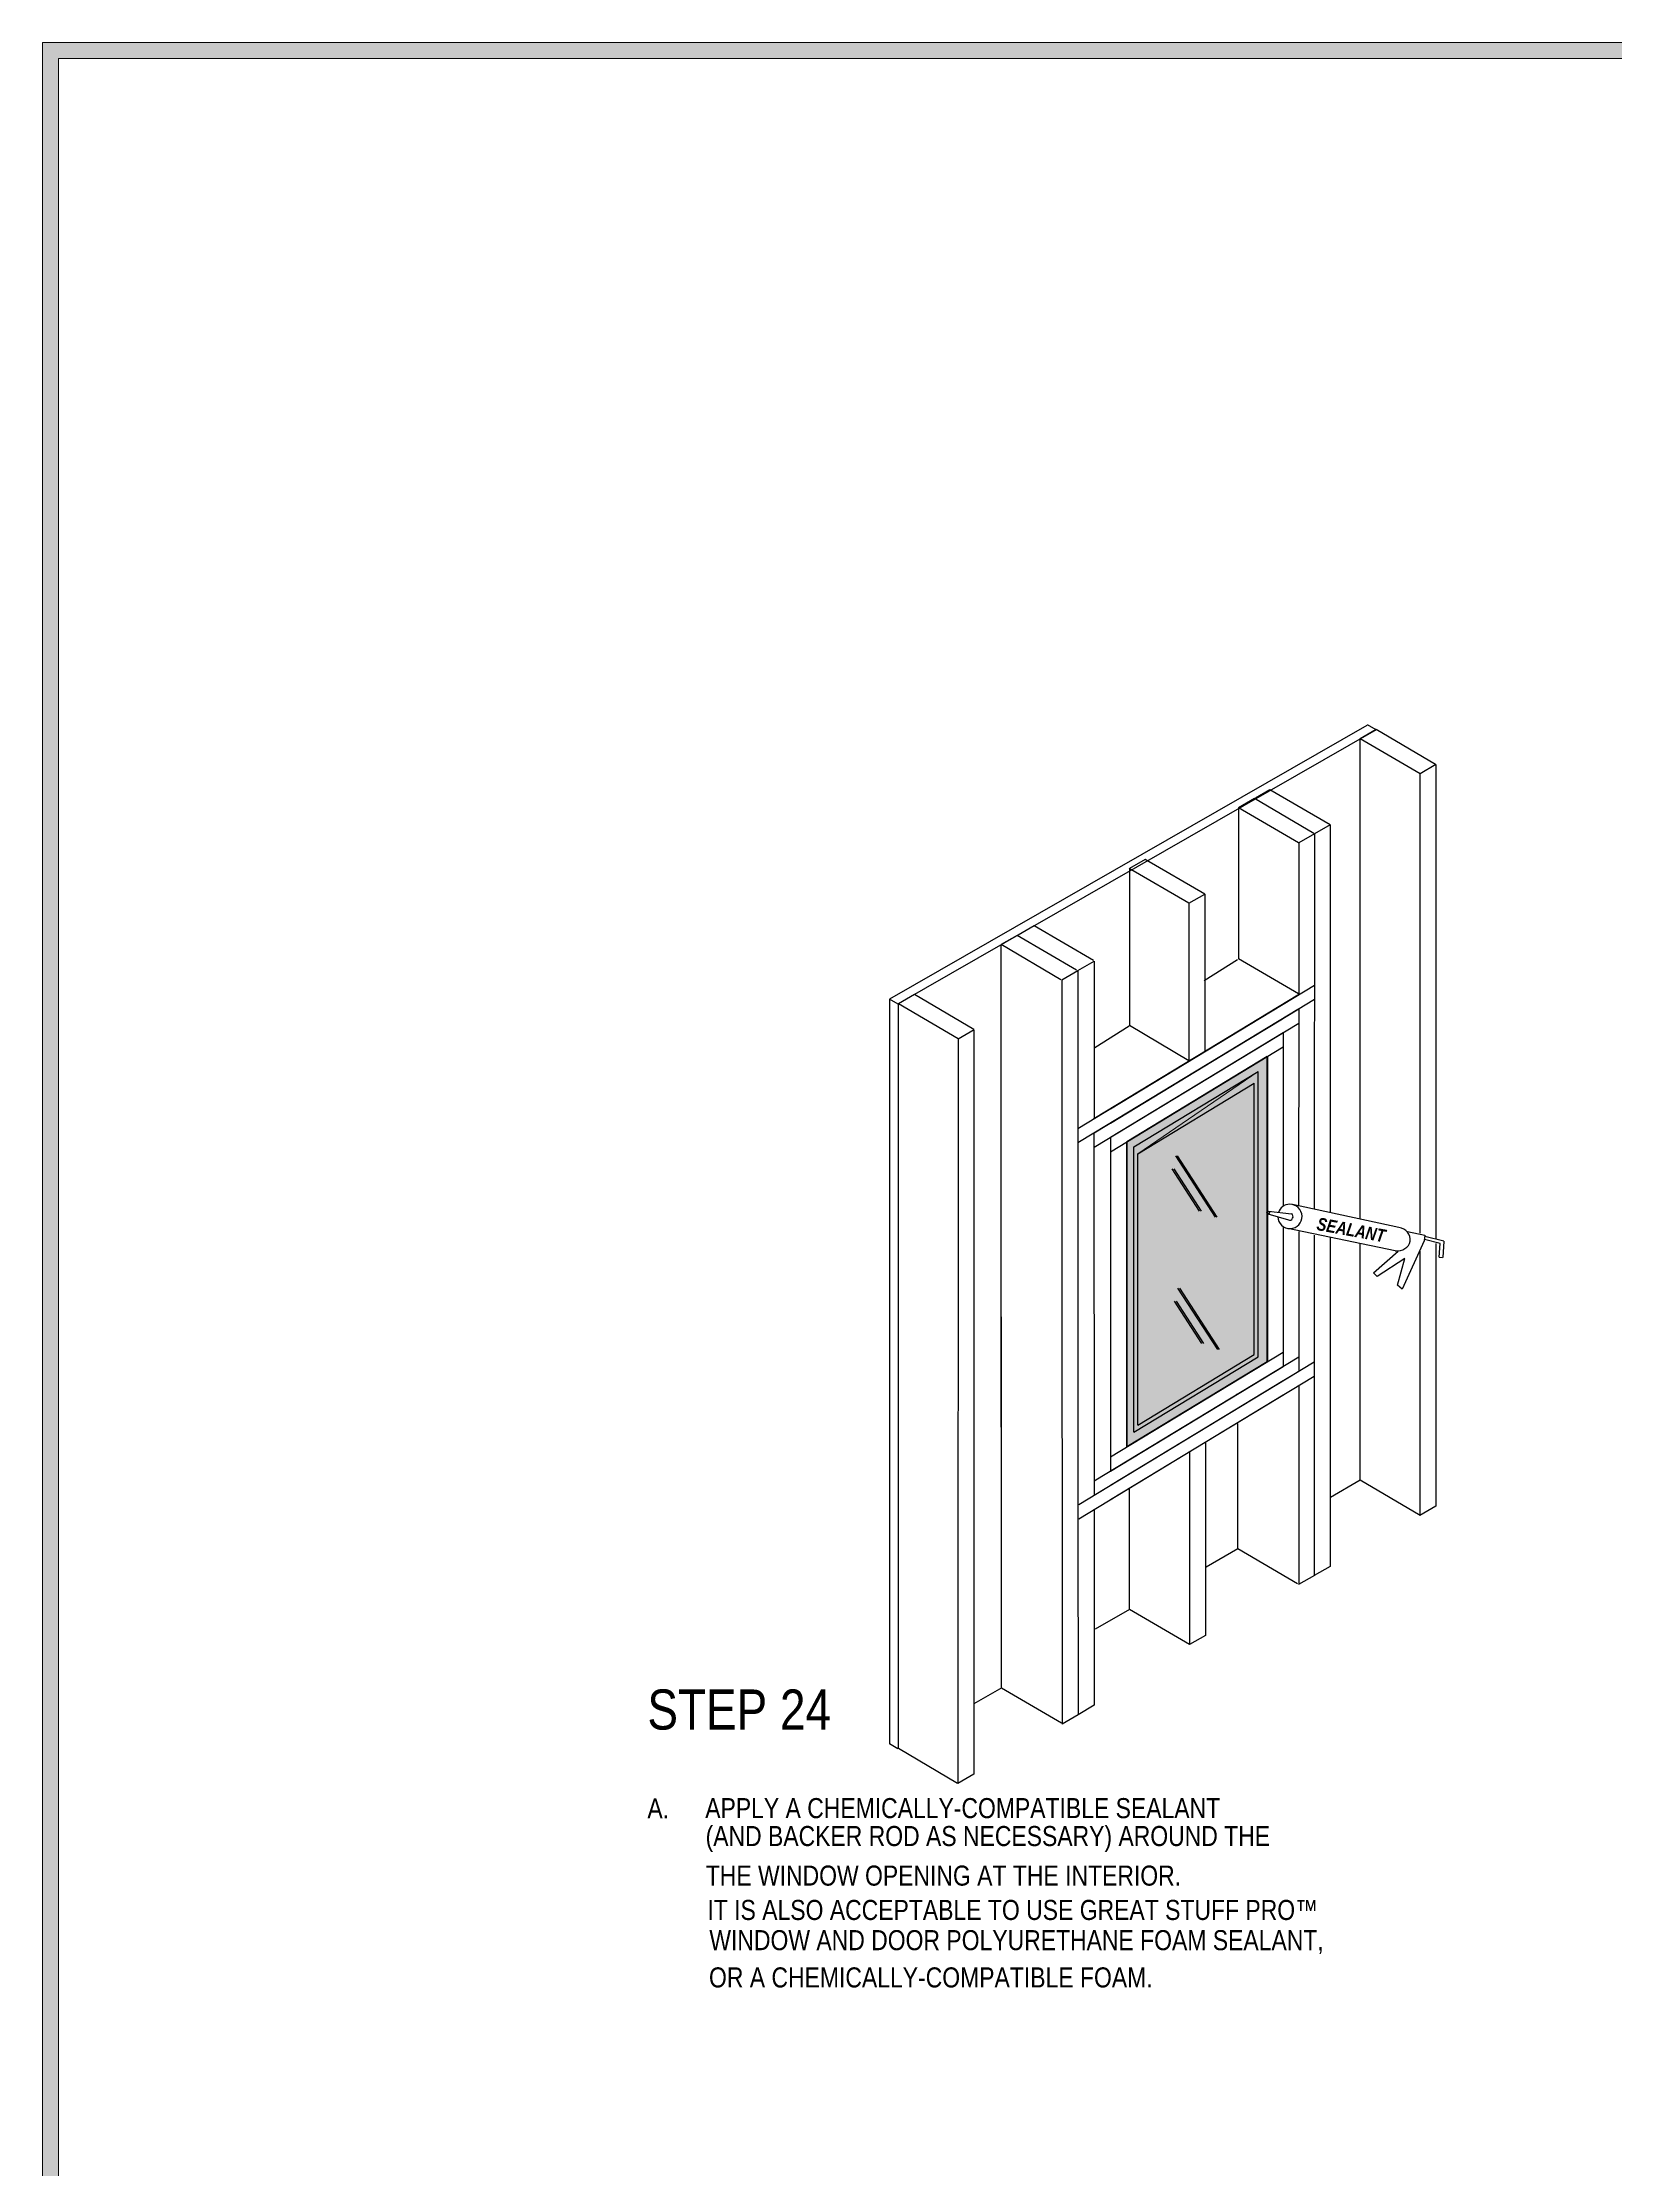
# Model space of a CAD drawing. Extents: x -1337 to 5791, y -3809 to 1769.
# Drawn here: x 2542 to 3426, y -2430 to -1236 of the extents above; entities that cross this region are included whole.
import ezdxf

# ---------------------------------------------------------------- set-up
doc = ezdxf.new("R2010")
doc.units = 0
doc.header["$MEASUREMENT"] = 0
for name, color, linetype, lineweight in [('.ATI-TEXT', 7, 'Continuous', 0), ('G-ANNO-TTLB', 7, 'Continuous', 0), ('T', 7, 'Continuous', 0), ('TYVEK', 7, 'Continuous', 0), ('X-REF - TRACED', 7, 'Continuous', 0)]:
    doc.layers.add(name, color=color, linetype=linetype, lineweight=lineweight)

# ---------------------------------------------------------------- blocks, each defined once
blk = doc.blocks.new('Block_65')
at = {"layer": '.ATI-TEXT', "char_height": 0.2, "attachment_point": 7}
for s, insert in [('\\C18;\\c0;\\FArial Narrow|b0|i0|c1;\\H11.249999;\\W1.000000;A.', (2882.3, -2233.1)), ('\\C18;\\c0;\\FArial Narrow|b0|i0|c1;\\H11.249999;\\W1.000000;APPLY A CHEMICALLY-COMPATIBLE SEALANT', (2914.8, -2233.1)), ('\\C18;\\c0;\\FArial Narrow|b0|i0|c1;\\H11.249999;\\W1.000000;(AND BACKER ROD AS NECESSARY) AROUND THE ', (2915, -2252)), ('\\C18;\\c0;\\FArial Narrow|b0|i0|c1;\\H11.249999;\\W1.000000;THE WINDOW OPENING AT THE INTERIOR.', (2915.1, -2271)), ('\\C18;\\c0;\\FArial Narrow|b0|i0|c1;\\H11.253398;\\W1.000000;IT IS ALSO ACCEPTABLE TO USE GREAT STUFF PRO™', (2916, -2290.3)), ('\\C18;\\c0;\\FArial Narrow|b0|i0|c1;\\H11.253398;\\W1.000000;WINDOW AND DOOR POLYURETHANE FOAM SEALANT, ', (2917.1, -2309.2)), ('\\C18;\\c0;\\FArial Narrow|b0|i0|c1;\\H11.253398;\\W1.000000;OR A CHEMICALLY-COMPATIBLE FOAM.', (2916.9, -2328.2))]:
    blk.add_mtext(s, dxfattribs=dict(at, insert=insert))
blk = doc.blocks.new('Block_614')
at = {"layer": 'TYVEK', "color": 33, "lineweight": 25, "true_color": 0xcc9966}
for p, q in [((3316.4, -1646.4), (3282.7, -1626.7)), ((3316.4, -2062.9), (3282.7, -2043.2))]:
    blk.add_line(p, q, dxfattribs=at)
blk = doc.blocks.new('Block_615')
at = {"layer": 'TYVEK', "color": 33, "lineweight": 25, "true_color": 0xcc9966}
for points in [[(3231.4, -2092)], [(3248.2, -2101.7)]]:
    blk.add_lwpolyline(points, dxfattribs=at)
blk = doc.blocks.new('Block_616')
at = {"layer": 'TYVEK', "color": 33, "lineweight": 25, "true_color": 0xcc9966}
for points in [[(3231.4, -2000.4)], [(3231.4, -2092)]]:
    blk.add_lwpolyline(points, dxfattribs=at)
blk = doc.blocks.new('Block_617')
at = {"layer": 'TYVEK', "color": 33, "lineweight": 25, "true_color": 0xcc9966}
blk.add_line((3056.9, -1795.2), (3065.9, -1790), dxfattribs=at)
blk.add_lwpolyline([(3049.1, -1780.3)], dxfattribs=at)
blk = doc.blocks.new('Block_618')
at = {"layer": 'TYVEK', "color": 33, "lineweight": 25, "true_color": 0xcc9966}
for points in [[(3116.7, -1741.8)], [(3133.3, -1751.6)]]:
    blk.add_lwpolyline(points, dxfattribs=at)
blk = doc.blocks.new('Block_619')
at = {"layer": 'TYVEK', "color": 33, "lineweight": 25, "true_color": 0xcc9966}
for p, q in [((3195.1, -1762.4), (3213.9, -1750.7)), ((3133.6, -1800), (3152.9, -1787.9))]:
    blk.add_line(p, q, dxfattribs=at)
blk = doc.blocks.new('Block_620')
at = {"layer": 'TYVEK', "color": 33, "lineweight": 25, "true_color": 0xcc9966}
blk.add_line((3124.1, -1756.9), (3133.3, -1751.6), dxfattribs=at)
for points in [[(3116.7, -1741.8)], [(3107.5, -1747.1)]]:
    blk.add_lwpolyline(points, dxfattribs=at)
blk = doc.blocks.new('Block_621')
at = {"layer": 'TYVEK', "color": 33, "lineweight": 25, "true_color": 0xcc9966}
for points in [[(3107.3, -1747.2)], [(3124.1, -1756.9)]]:
    blk.add_lwpolyline(points, dxfattribs=at)
blk = doc.blocks.new('Block_622')
at = {"layer": 'TYVEK', "color": 2, "lineweight": 25, "true_color": 0xffff00}
for points in [[(3082.8, -2177.4)], [(3065.7, -2187.3)]]:
    blk.add_lwpolyline(points, dxfattribs=at)
blk = doc.blocks.new('Block_623')
at = {"layer": 'TYVEK', "color": 3, "lineweight": 25, "true_color": 0x00ff00}
for points in [[(3225.5, -1896.8)], [(3155.5, -1939.2)]]:
    blk.add_lwpolyline(points, dxfattribs=at)
blk = doc.blocks.new('Block_624')
at = {"layer": 'TYVEK', "color": 3, "lineweight": 25, "true_color": 0x00ff00}
for p, q in [((3223.2, -1972.5), (3223.2, -1820.2)), ((3157.8, -2012.2), (3157.8, -1859.8))]:
    blk.add_line(p, q, dxfattribs=at)
blk = doc.blocks.new('Block_625')
at = {"layer": 'TYVEK', "color": 33, "lineweight": 25, "true_color": 0xcc9966}
blk.add_line((3115.1, -1762.1), (3124.1, -1756.9), dxfattribs=at)
blk.add_lwpolyline([(3107.3, -1747.2)], dxfattribs=at)
blk = doc.blocks.new('Block_626')
at = {"layer": 'TYVEK', "color": 33, "lineweight": 25, "true_color": 0xcc9966}
for points in [[(3171.5, -2036.4)], [(3171.5, -2126.6)]]:
    blk.add_lwpolyline(points, dxfattribs=at)
blk = doc.blocks.new('Block_627')
at = {"layer": 'TYVEK', "color": 33, "lineweight": 25, "true_color": 0xcc9966}
for points in [[(3171.5, -2126.6)], [(3186.9, -2135.5)]]:
    blk.add_lwpolyline(points, dxfattribs=at)
blk = doc.blocks.new('Block_628')
at = {"layer": 'TYVEK', "color": 33, "lineweight": 25, "true_color": 0xcc9966}
for points in [[(3299.5, -2053.2)], [(3316.3, -2062.9)]]:
    blk.add_lwpolyline(points, dxfattribs=at)
blk = doc.blocks.new('Block_629')
at = {"layer": 'TYVEK', "color": 33, "lineweight": 25, "true_color": 0xcc9966}
for points in [[(3299.5, -2053.2)], [(3316.3, -2062.9)]]:
    blk.add_lwpolyline(points, dxfattribs=at)
blk = doc.blocks.new('Block_630')
at = {"layer": 'TYVEK', "color": 33, "lineweight": 25, "true_color": 0xcc9966}
for points in [[(3299.5, -1934.7)], [(3299.5, -2053.2)]]:
    blk.add_lwpolyline(points, dxfattribs=at)
blk = doc.blocks.new('Block_631')
at = {"layer": 'TYVEK', "color": 33, "lineweight": 25, "true_color": 0xcc9966}
for p, q in [((3056.9, -1795.2), (3023.3, -1775.5)), ((3056.5, -2213.4), (3023.3, -2193.9))]:
    blk.add_line(p, q, dxfattribs=at)
blk = doc.blocks.new('Block_632')
at = {"layer": 'TYVEK', "color": 33, "lineweight": 25, "true_color": 0xcc9966}
for p, q in [((3114.6, -1762), (3081, -1742.3)), ((3247.6, -2101.4), (3214, -2081.7)), ((3186.8, -2135.5), (3153.2, -2115.8)), ((3114.9, -2179.6), (3081.3, -2159.9))]:
    blk.add_line(p, q, dxfattribs=at)

msp = doc.modelspace()

# ---------------------------------------------------------------- hatches: boundary and pattern name
at = {"layer": 'G-ANNO-TTLB', "true_color": 0xff00ff, "transparency": 33554687}
h = msp.add_hatch(color=6, dxfattribs=at)
edge = h.paths.add_edge_path()
edge.add_spline(control_points=[(5472, -3692.6), (5472, -3692.6), (2542.5, -3692.6), (2542.5, -3692.6), (2542.5, -3692.6), (2542.5, -1235.6), (2542.5, -1235.6), (2542.5, -1235.6), (5472, -1235.6), (5472, -1235.6), (5472, -1235.6), (5472, -3692.6), (5472, -3692.6)], knot_values=[0, 0, 0, 0, 1, 1, 1, 2, 2, 2, 3, 3, 3, 4, 4, 4, 4], degree=3, periodic=0)
edge = h.paths.add_edge_path()
edge.add_spline(control_points=[(2551.5, -1244.6), (2551.5, -1244.6), (2551.5, -3683.6), (2551.5, -3683.6), (2551.5, -3683.6), (5463, -3683.6), (5463, -3683.6), (5463, -3683.6), (5463, -1244.6), (5463, -1244.6), (5463, -1244.6), (2551.5, -1244.6), (2551.5, -1244.6)], knot_values=[0, 0, 0, 0, 1, 1, 1, 2, 2, 2, 3, 3, 3, 4, 4, 4, 4], degree=3, periodic=0)
edge.add_line((2551.5, -1244.6), (2551.5, -1244.6))
at = {"layer": 'TYVEK', "true_color": 0x848484, "transparency": 33554457}
for points in [[(3230.8, -1805.2), (3151.9, -1853), (3151.9, -2024.4), (3230.8, -1976.6), (3230.8, -1805.2)], [(3221.1, -1973.8), (3157.8, -2012.2), (3157.8, -1859.8), (3225.5, -1813.5), (3225.5, -1973.8)]]:
    msp.add_hatch(color=252, dxfattribs=at).paths.add_polyline_path(points)

# ---------------------------------------------------------------- linework, layer by layer
at = {"layer": 'G-ANNO-TTLB', "color": 6, "lineweight": 9, "true_color": 0xff00ff}
for p, q in [((2542.5, -1235.6), (2542.5, -3692.6)), ((2551.5, -1244.6), (2551.5, -3683.6)), ((2551.5, -3683.6), (2551.5, -1244.6))]:
    msp.add_line(p, q, dxfattribs=at)
at = {"layer": 'G-ANNO-TTLB'}
for points in [[(5472, -3692.6), (5472, -3692.6), (2542.5, -3692.6), (2542.5, -3692.6), (2542.5, -3692.6), (2542.5, -1235.6), (2542.5, -1235.6), (2542.5, -1235.6), (5472, -1235.6), (5472, -1235.6), (5472, -1235.6), (5472, -3692.6), (5472, -3692.6)], [(2551.5, -1244.6), (2551.5, -1244.6), (2551.5, -3683.6), (2551.5, -3683.6), (2551.5, -3683.6), (5463, -3683.6), (5463, -3683.6), (5463, -3683.6), (5463, -1244.6), (5463, -1244.6), (5463, -1244.6), (2551.5, -1244.6), (2551.5, -1244.6)]]:
    msp.add_open_spline(points, degree=3, knots=[0, 0, 0, 0, 1, 1, 1, 2, 2, 2, 3, 3, 3, 4, 4, 4, 4], dxfattribs=at)
at = {"layer": 'T', "color": 252, "lineweight": 25, "true_color": 0x848484}
for p, q in [((3178.9, -1861), (3201.3, -1895.4)), ((3192.5, -1892), (3177.1, -1868.2)), ((3180.2, -1935.3), (3202.5, -1969.7)), ((3193.8, -1966.3), (3178.4, -1942.5))]:
    msp.add_line(p, q, dxfattribs=at)
at = {"layer": 'TYVEK', "color": 18, "lineweight": 25, "true_color": 0x000000}
for p, q in [((3286.5, -1619.2), (3018.3, -1772.9)), ((3018.3, -1772.9), (3018.3, -2191.3))]:
    msp.add_line(p, q, dxfattribs=at)
at = {"layer": 'TYVEK', "color": 2, "lineweight": 25, "true_color": 0xffff00}
for p, q in [((3291.7, -1621.6), (3023.1, -1775.6)), ((3291.7, -1621.6), (3286.9, -1618.8)), ((3023.1, -1775.7), (3018.3, -1772.9)), ((3282.7, -2043.2), (3266.1, -2052.9)), ((3214, -2081.7), (3196.2, -2091.9)), ((3153.2, -2115.8), (3133.8, -2126.8)), ((3081.4, -2159.7), (3065.7, -2168.7)), ((3022.9, -2194), (3018.3, -2191.3))]:
    msp.add_line(p, q, dxfattribs=at)
at = {"layer": 'TYVEK', "color": 33, "lineweight": 25, "true_color": 0xcc9966}
for p, q in [((3291.7, -1621.5), (3282.7, -1626.7)), ((3325.1, -1641.1), (3291.7, -1621.5)), ((3325.1, -1641.1), (3291.7, -1621.5)), ((3282.7, -1896.2), (3282.7, -1626.8)), ((3316.3, -1646.4), (3316.3, -1904.4)), ((3325.3, -1641.2), (3316.4, -1646.3)), ((3325.3, -1641.2), (3316.4, -1646.3)), ((3325.3, -1641.2), (3325.3, -1907.6)), ((3223.3, -1660.3), (3214.3, -1665.5)), ((3256.7, -1679.9), (3223.3, -1660.3)), ((3232, -1655.3), (3223.9, -1660)), ((3265.8, -1675.1), (3232, -1655.3)), ((3248, -1685.2), (3214.3, -1665.5)), ((3214.3, -1665.5), (3214.3, -1750.2)), ((3257, -1680.1), (3248.2, -1685.2)), ((3257, -1680.1), (3256.9, -1890.9)), ((3265.8, -1675.1), (3257, -1680.1)), ((3265.8, -1675.1), (3265.8, -1892.5)), ((3162, -1694.4), (3153.1, -1699.6)), ((3195.5, -1714), (3162, -1694.4)), ((3248.2, -1685.2), (3248.2, -1770.3)), ((3186.4, -1719.1), (3153, -1699.6)), ((3153.1, -1699.6), (3153.1, -1787.8)), ((3186.5, -1719.1), (3195.5, -1714)), ((3186.5, -1719.1), (3186.5, -1807.7)), ((3195.5, -1714), (3195.5, -1802.3)), ((3099.5, -1731.7), (3090.6, -1736.9)), ((3132.9, -1751.3), (3099.5, -1731.7)), ((3090, -1737.1), (3081, -1742.3)), ((3081, -2013.3), (3081, -1742.5)), ((3081.3, -2159.9), (3081, -1742.5)), ((3123.4, -1756.7), (3090, -1737.1)), ((3123.4, -1756.7), (3090, -1737.1)), ((3133.3, -1751.6), (3133.3, -1840)), ((3248, -1769.9), (3214.4, -1750.2)), ((3115.1, -1762.1), (3115.2, -1859)), ((3124.1, -1756.9), (3124.2, -2065.1)), ((3142.4, -1834.5), (3257, -1765)), ((3032.3, -1770.3), (3023.3, -1775.5)), ((3023.3, -2046.5), (3023.3, -1775.6)), ((3023.3, -2193.9), (3023.3, -1775.6)), ((3065.7, -1789.9), (3032.3, -1770.3)), ((3065.7, -1789.9), (3032.3, -1770.3)), ((3124.2, -1845.5), (3239.1, -1775.8)), ((3132.9, -1840.2), (3247.8, -1770.5)), ((3132.9, -1848.2), (3247.8, -1778.6)), ((3133.2, -1840), (3248.1, -1770.4)), ((3133.2, -1848.1), (3248.1, -1778.4)), ((3133.3, -1848), (3248.2, -1778.4)), ((3142.4, -1842.5), (3257, -1773)), ((3248.2, -1778.4), (3248.1, -1889)), ((3065.7, -1790.1), (3065.7, -2208.2)), ((3124.2, -1853.5), (3239.1, -1783.9)), ((3133.3, -1856), (3248.2, -1786.4)), ((3142.4, -1850.5), (3239.4, -1791.7)), ((3186.5, -1807.5), (3153.1, -1787.8)), ((3239.4, -1791.7), (3239.4, -1888.7)), ((3056.9, -1795.2), (3056.7, -2213.5)), ((3142.4, -1858.6), (3239.4, -1799.8)), ((3151.6, -1853), (3230.4, -1805.2)), ((3186.5, -1815.7), (3186.5, -1816)), ((3230.4, -1805.2), (3230.4, -1976.6)), ((3133.2, -1848.1), (3133.3, -2051.5)), ((3142.4, -1850.5), (3142.4, -2038)), ((3115.2, -1859), (3115.3, -2180.1)), ((3151.6, -1853), (3151.6, -2024.4)), ((3239.4, -1900.9), (3239.4, -1979.2)), ((3248.2, -1903.4), (3248.2, -1981.9)), ((3256.9, -1905.4), (3256.9, -2096.7)), ((3265.8, -1907), (3265.8, -2091.6)), ((3282.7, -2043.2), (3282.7, -1910.1)), ((3325.3, -1910.1), (3325.3, -2057.7)), ((3316.3, -1914.4), (3316.3, -2062.9)), ((3142.4, -2030), (3239.4, -1971.2)), ((3133.3, -2043.5), (3248.2, -1973.9)), ((3133.3, -2051.5), (3248.2, -1981.9)), ((3142.4, -2038), (3239.4, -1979.2)), ((3142.5, -2046), (3256.9, -1976.6)), ((3151.6, -2024.4), (3230.4, -1976.6)), ((3124.6, -2056.8), (3239.5, -1987.2)), ((3142.5, -2054), (3256.9, -1984.7)), ((3213.6, -1994.8), (3213.6, -1994.7)), ((3248.2, -1990), (3248.2, -2101.7)), ((3124.6, -2064.9), (3239.5, -1995.2)), ((3214, -2081.7), (3214, -2011.3)), ((3186.8, -2027.2), (3186.9, -2135.5)), ((3195.8, -2021.7), (3195.8, -2130.3)), ((3153.2, -2115.8), (3153.2, -2047.7)), ((3124.2, -2065.1), (3124.3, -2174.9)), ((3133.3, -2059.6), (3133.3, -2169.5)), ((3325.3, -2057.7), (3316.3, -2062.9)), ((3257, -2096.6), (3248, -2101.8)), ((3265.8, -2091.6), (3256.8, -2096.7)), ((3195.8, -2130.3), (3186.9, -2135.5)), ((3133.3, -2169.5), (3124.3, -2174.9)), ((3124.3, -2174.9), (3115.3, -2180.1)), ((3065.7, -2208.2), (3056.7, -2213.5))]:
    msp.add_line(p, q, dxfattribs=at)
at = {"layer": 'TYVEK', "color": 3, "lineweight": 25, "true_color": 0x00ff00}
for p, q in [((3155.5, -1855.9), (3225.5, -1813.5)), ((3225.5, -1973.8), (3225.5, -1813.5)), ((3157.8, -1859.8), (3223.2, -1820.2)), ((3155.5, -2016.2), (3155.5, -1855.9)), ((3155.5, -2016.2), (3225.5, -1973.8)), ((3157.8, -2012.2), (3223.2, -1972.5))]:
    msp.add_line(p, q, dxfattribs=at)
at = {"layer": 'TYVEK', "color": 252, "lineweight": 25, "true_color": 0x848484}
for p, q in [((3179.9, -1861), (3202.3, -1895.4)), ((3178.1, -1868.2), (3193.5, -1892)), ((3181.2, -1935.3), (3203.5, -1969.7)), ((3179.4, -1942.5), (3194.8, -1966.3))]:
    msp.add_line(p, q, dxfattribs=at)
at = {"layer": 'TYVEK', "color": 33, "lineweight": 25, "true_color": 0xcc9966}
for points in [[(3282.7, -1626.8)], [(3257, -1680.1)], [(3265.8, -1675.1)], [(3195.5, -1714)], [(3115.1, -1762.1)], [(3056.9, -1795.2)], [(3282.7, -2043.2)], [(3325.3, -2057.7)], [(3098.5, -2170.1)], [(3039.9, -2209.7)]]:
    msp.add_lwpolyline(points, dxfattribs=at)
at = {"layer": 'TYVEK', "color": 18, "lineweight": 60, "true_color": 0x000000}
msp.add_lwpolyline([(3151.6, -1853), (3230.4, -1805.2), (3230.4, -1976.6), (3151.6, -2024.4), (3151.6, -1853)], dxfattribs=at)
at = {"layer": 'TYVEK'}
for points in [[(3230.8, -1805.2), (3151.9, -1853), (3151.9, -2024.4), (3230.8, -1976.6), (3230.8, -1805.2)], [(3221.1, -1973.8), (3157.8, -2012.2), (3157.8, -1859.8), (3225.5, -1813.5), (3225.5, -1973.8)]]:
    msp.add_lwpolyline(points, dxfattribs=at)
at = {"layer": 'X-REF - TRACED', "color": 1, "lineweight": 25, "true_color": 0xff0000}
for p, q in [((3230.9, -1893.5), (3242.4, -1896.9)), ((3231.2, -1892.1), (3244.1, -1893.5)), ((3304.5, -1901.1), (3244.7, -1888.3)), ((3302.4, -1914.2), (3242.1, -1901.7)), ((3318.7, -1908.6), (3306.3, -1935.8)), ((3309.3, -1903.4), (3319, -1905.4)), ((3319, -1905.4), (3318.7, -1908.6)), ((3327.7, -1910.2), (3318.8, -1908)), ((3329.7, -1908.9), (3319, -1906.3)), ((3327.2, -1917.9), (3327.7, -1910.2)), ((3329.4, -1918), (3330, -1908.9)), ((3290.3, -1926.6), (3304.1, -1914.4)), ((3307.9, -1918.6), (3292.2, -1928.7)), ((3303.8, -1933.6), (3307.9, -1918.6)), ((3327.2, -1917.9), (3329, -1918)), ((3292.2, -1928.7), (3290.3, -1926.6)), ((3306.3, -1935.8), (3303.8, -1933.6))]:
    msp.add_line(p, q, dxfattribs=at)
msp.add_circle((3231.1, -1892.8), 0.721, dxfattribs=at)
for points, knots in [([(3236.4, -1895.2), (3236.6, -1899), (3239.7, -1901.9), (3243.5, -1901.8), (3247.3, -1901.7), (3250.2, -1898.5), (3250.1, -1894.8), (3250, -1891), (3246.8, -1888), (3243.1, -1888.1), (3240.2, -1888.2), (3237.7, -1890.1), (3236.8, -1892.7)], [0, 0, 0, 0, 1, 1, 1, 2, 2, 2, 3, 3, 3, 4, 4, 4, 4]), ([(3242.4, -1896.9), (3243.2, -1897.4), (3244.3, -1897), (3244.8, -1896), (3245.3, -1895.1), (3245, -1894), (3244.1, -1893.5)], [0, 0, 0, 0, 1, 1, 1, 2, 2, 2, 2]), ([(3302.4, -1914.2), (3306.4, -1914.8), (3310.2, -1912.4), (3310.8, -1908.8), (3311.4, -1905.2), (3308.5, -1901.8), (3304.5, -1901.1)], [0, 0, 0, 0, 1, 1, 1, 2, 2, 2, 2])]:
    msp.add_open_spline(points, degree=3, knots=knots, dxfattribs=at)

# ---------------------------------------------------------------- block references
at = {"layer": '.ATI-TEXT'}
msp.add_blockref('Block_65', (0, 0), dxfattribs=at)
at = {"layer": 'TYVEK'}
for name in ['Block_614', 'Block_632', 'Block_620', 'Block_618', 'Block_621', 'Block_625', 'Block_619', 'Block_631', 'Block_617', 'Block_624', 'Block_623', 'Block_630', 'Block_616', 'Block_626', 'Block_628', 'Block_629', 'Block_615', 'Block_627', 'Block_622']:
    msp.add_blockref(name, (0, 0), dxfattribs=at)

# ---------------------------------------------------------------- texts
at = {"layer": '.ATI-TEXT', "insert": (2882.3, -2183.5), "char_height": 0.2, "attachment_point": 7}
msp.add_mtext('\\C18;\\c0;\\FArial Narrow|b0|i0|c1;\\H22.499999;\\W1.000000;STEP 24', dxfattribs=at)
at = {"layer": 'TYVEK', "insert": (3257.9, -1902.6), "char_height": 0.2, "attachment_point": 7, "rotation": 349.5335}
msp.add_mtext('\\C252;\\c8684676;\\FArial Narrow Bold Italic|b1|i1|c1;\\H7.215496;\\W0.994519;SEALANT', dxfattribs=at)

doc.saveas('drawing.dxf')
